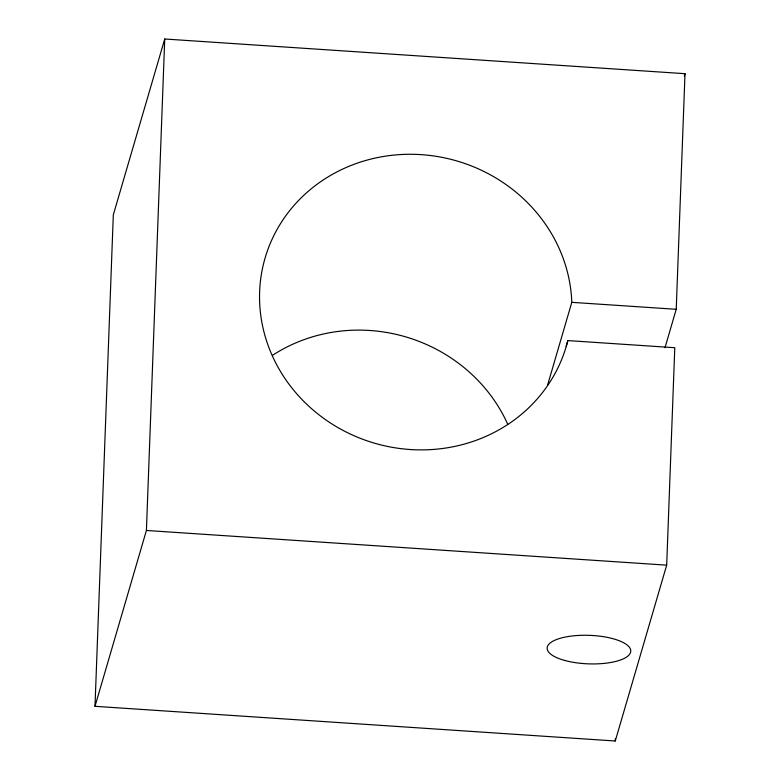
<?xml version="1.0" encoding="UTF-8"?>
<svg xmlns="http://www.w3.org/2000/svg" width="780" height="780" viewBox="0 0 780 780"><rect width="100%" height="100%" fill="white"/><g stroke="black" fill="none" stroke-linecap="round" stroke-linejoin="round"><path stroke-width="1.17" d="M676.221 309.299L571.798 302.338A156.936 147.001 16.3 0 0 345.004 168.012A156.936 147.001 16.3 0 0 319.381 415.135A156.936 147.001 16.3 0 0 567.84 340.587L674.788 347.714L666.685 565.159L615.264 741L94.994 706.309L113.314 214.841L164.736 39L685.006 73.691L676.221 309.299L664.989 347.734M94.994 706.309L146.406 530.468L164.736 39M615.264 741L615.352 738.572M547.618 385.018L571.798 302.338M566.134 346.408L567.84 340.587M684.333 76.021L685.006 73.691M146.406 530.468L666.685 565.159M272.503 355.348A156.936 147.001 16.3 0 1 507.76 424.33M564.574 660.407A41.847 14.264 2.1 0 0 630.562 652.382A41.847 14.264 2.1 0 0 571.691 636.041A41.847 14.264 2.1 0 0 564.574 660.407"/></g></svg>
